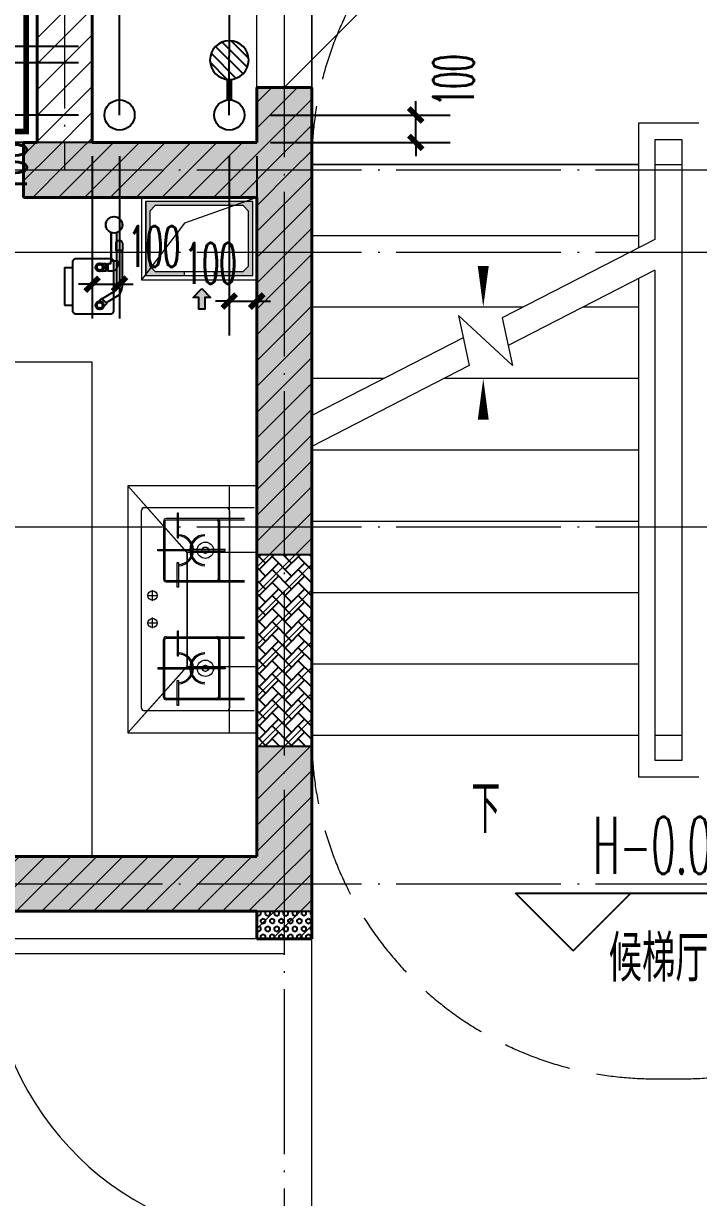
# Model space of a CAD drawing. Extents: x 27938 to 650306, y -92720 to 1524912.
# Drawn here: x 310867 to 313326, y 110564 to 114839 of the extents above; entities that cross this region are included whole.
import ezdxf

# ---------------------------------------------------------------- set-up
doc = ezdxf.new("R2010")
doc.units = 0
doc.header["$LTSCALE"] = 1000
doc.header["$MEASUREMENT"] = 0
doc.linetypes.add('DASH', pattern=[0.35, 0.25, -0.1])
doc.linetypes.add('DOTE', pattern=[2.4200000000000004, 2, -0.2, 0.02, -0.2])
for name, color, linetype in [('AH-FURNITURE', 1, 'Continuous'), ('COLUMN', 9, 'Continuous'), ('DIM_ELEV', 3, 'Continuous'), ('DIM_SYMB', 3, 'Continuous'), ('DIM_不分区消火栓', 3, 'Continuous'), ('DIM_管井排水', 3, 'Continuous'), ('EQUIP_地漏', 7, 'Continuous'), ('IP-bath&kitchen-JOHNSON', 4, 'Continuous'), ('PIPE-管井排水', 210, 'GF'), ('PUB_TEXT', 4, 'Continuous'), ('TWT_DIM', 3, 'Continuous'), ('VPIPE-不分区消火栓', 1, 'X'), ('VPIPE-管井排水', 210, 'GF'), ('保温', 6, 'Continuous'), ('建筑-排气道', 9, 'Continuous')]:
    doc.layers.add(name, color=color, linetype=linetype)
for name, color, linetype, lineweight in [('DOTE', 19, 'DOTE', 9), ('LVTRY', 1, 'Continuous', 13), ('PUB_HATCH', 8, 'Continuous', 9), ('STAIR', 2, 'Continuous', 18), ('WALL', 9, 'Continuous', 40), ('WINDOW', 8, 'Continuous', 15), ('平面-空调预留孔', 173, 'Continuous', 15), ('立面-洞口示意', 152, 'Continuous', 13)]:
    doc.layers.add(name, color=color, linetype=linetype, lineweight=lineweight)
doc.styles.add('_TCH_DIM', font='SIMPLEX.shx', dxfattribs={"width": 0.6, "oblique": 10, "bigfont": 'hztxt.shx'})
doc.styles.add('_TCH_DIM_T3', font='SIMPLEX.shx', dxfattribs={"width": 0.4941176470588236, "bigfont": 'GBCBIG.shx'})
doc.styles.add('DIM_FONT', font='SIMPLEX.shx', dxfattribs={"width": 0.56})
doc.styles.get("Standard").update_dxf_attribs({"font": 'gbenor.shx', "bigfont": 'gbcbig.shx'})
doc.linetypes.add('GF', pattern='A,3,-0.2,["GF",Standard,S=0.25,R=0,X=-0.1,Y=-0.115],-0.35', length=3.55)
doc.linetypes.add('X', pattern='A,3,-0.2,["X",Standard,S=0.25,R=0,X=-0.1,Y=-0.115],-0.25', length=3.45)
doc.dimstyles.new('_TWT_ARCH&&50', dxfattribs={"dimtxt": 148.75, "dimasz": 50, "dimexe": 125, "dimexo": 150, "dimgap": 63.12500000000001, "dimtad": 1, "dimdec": 0, "dimzin": 0, "dimdsep": 46, "dimtxsty": '_TCH_DIM_T3', "dimblk": 'ARCHTICK', "dimcen": 0.09, "dimclrt": 7, "dimazin": 2, "dimtfac": 1, "dimtdec": 0, "dimtix": 1, "dimtmove": 2, "dimatfit": 3, "dimfxl": 1, "dimtolj": 1, "dimtzin": 0, "dimarcsym": 0})
pattern_1 = [(45, (0, 47.75), (-47.02260094890541, 47.02260094890542), [])]

# ---------------------------------------------------------------- blocks, each defined once
blk = doc.blocks.new('FGDGDRGSDGDG')
at = {"layer": 'DOTE', "linetype": 'DOTE', "ltscale": 0.3}
for p, q in [((529882.4698907381, 529998.4609255956), (529882.4698907385, 522348.4609178717)), ((529082.4698907468, 527998.4609255956), (529082.469890747, 526448.4609255957)), ((488182.4698887547, 526448.4609255956), (546982.4698887588, 526448.4609255956)), ((488182.4698887547, 526148.4609255956), (546982.4698887588, 526148.4609255956)), ((488182.4698887547, 525148.4609178718), (546982.4698887588, 525148.4609178716)), ((488182.4698887547, 523848.4609176682), (546982.4698887588, 523848.4609176688))]:
    blk.add_line(p, q, dxfattribs=at)
blk = doc.blocks.new('rtyg7uyhg')
at = {"layer": 'LVTRY', "color": 0}
for p, q in [((193590.3031336021, 45458.1133254503), (193590.3030643982, 45069.47696181395)), ((194234.6213208837, 45488.79502889935), (193620.9849572473, 45488.79513816872)), ((194265.3030643982, 45069.47684161765), (194265.3031336021, 45458.113205254)), ((193682.3485790417, 45406.97694542356), (193887.8216881326, 45406.97690883528)), ((193896.3984467548, 45429.87059594441), (193857.5823896687, 45326.26016876537)), ((193925.7802168131, 45440.40881343969), (193940.0533153456, 45432.16822680717)), ((194111.8940335871, 45406.97686893496), (194173.2576699507, 45406.97685800815)), ((193875.2965560293, 45316.03289288385), (193945.6178257855, 45401.45376218002)), ((193620.9848935069, 45130.84059271414), (193620.9849317512, 45345.61331998683)), ((193857.5823896687, 45326.26016876537), (193875.2965560293, 45316.03289288385)), ((194009.6212953876, 45345.61325078298), (194009.6212571432, 45130.84052351015)), ((194050.5303480524, 45130.84051622554), (194050.5303862967, 45345.61324349836)), ((194234.6212953876, 45345.61321071758), (194234.6212571432, 45130.84048344476)), ((193948.2576098526, 45069.47689807355), (193682.3485189436, 45069.47694542356)), ((194173.2576098526, 45069.47685800816), (194111.893973489, 45069.47686893508)), ((193620.9848771165, 45038.79513816872), (194234.621240753, 45038.79502889935))]:
    blk.add_line(p, q, dxfattribs=at)
for centre, radius in [((193866.4394935961, 45437.65873082454), 20.45454545454545), ((193989.1667663234, 45437.6587089707), 20.45454545454545), ((194070.9849481416, 45437.65869440146), 20.45454545454545), ((193815.3030944472, 45238.22692174855), 25.56818181818182), ((194137.4621853563, 45238.2268643822), 25.56818181818182)]:
    blk.add_circle(centre, radius, dxfattribs=at)
for centre, radius, start, end in [((193620.9849517839, 45458.11331998683), 30.68181818181818, 89.99998979807194, 179.9999897972382), ((194234.6213154203, 45458.11321071746), 30.68181818181818, 359.9999897972382, 89.99998979807194), ((193682.3485681149, 45345.61330905991), 61.36363636363636, 89.99998979807194, 179.9999897972382), ((193915.5529409315, 45422.69466753349), 20.45454545454545, 59.99998980057491, 159.4623117970261), ((193929.8260394641, 45414.45408090108), 20.45454545454545, 320.5376677968172, 59.99998980057491), ((193948.2576590239, 45345.6132617099), 61.36363636363636, 359.9999897972382, 89.99998979807194), ((194111.8940226603, 45345.61323257144), 61.36363636363636, 89.99998979807194, 179.9999897972382), ((194173.2576590239, 45345.6132216445), 61.36363636363636, 359.9999897972382, 89.99998979807194), ((193682.3485298705, 45130.84058178721), 61.36363636363636, 179.9999897972382, 269.9999897980719), ((193948.2576207797, 45130.8405344372), 61.36363636363636, 269.9999897980719, 359.9999897972382), ((194111.893984416, 45130.84050529861), 61.36363636363636, 179.9999897972382, 269.9999897980719), ((194173.2576207797, 45130.84049437181), 61.36363636363636, 269.9999897980719, 359.9999897972382), ((193620.9848825799, 45069.47695635049), 30.68181818181818, 179.9999897972382, 269.9999897980719), ((194234.6212462163, 45069.47684708112), 30.68181818181818, 269.9999897980719, 359.9999897972382)]:
    blk.add_arc(centre, radius, start, end, dxfattribs=at)
at = {"layer": 'LVTRY', "color": 0, "style": 'DIM_FONT', "width": 0.8, "flags": 9}
for tag in ['XSIZE', 'YSIZE']:
    blk.add_attdef(tag, (193927.8031388824, 45487.7665121054), '', height=0.5, rotation=89.99998979807198, dxfattribs=at)
blk = doc.blocks.new('A-Kitchen-7')
at = {"layer": 'LVTRY', "color": 0}
for p, q in [((-518.6581278588565, 779.725278688129), (-7.244008776673581, 834.3051076843403)), ((-3.585880917788018, 810.5855355854728), (-515, 756.005706589378)), ((-29.12075551546877, 766.9560861630598), (-35.20590834700852, 806.4126680237241)), ((-7.244008776673581, 834.3051076843403), (-3.585880917788018, 810.5855355854728)), ((-515, 756.005706589378), (-518.6581278588565, 779.725278688129)), ((515, 756.005706589378), (-515, 756.005706589378)), ((-515, 756.005706589378), (-515, 40)), ((-485.6368437646597, 760.5342107040924), (-484.9384396369278, 756.005706589378)), ((-29.12075551543967, 766.9560861630598), (-112.0975807690556, 756.005706589378)), ((515, 780), (-5.820766091346741e-11, 780)), ((0, 756.005706589378), (-5.820766091346741e-11, 780)), ((515, 756.005706589378), (515, 780)), ((515, 40), (515, 756.005706589378)), ((-515, 40), (515, 40))]:
    blk.add_line(p, q, dxfattribs=at)
blk.add_lwpolyline([(-468.9430810984049, 40), (-468.9430810984049, 0), (468.9430810984049, 0), (468.9430810984632, 40)], close=True, dxfattribs=at)
blk = doc.blocks.new('A$C60D053AF')
at = {"layer": 'AH-FURNITURE', "color": 0}
for p, q in [((192.50000075961, -70.99998518347275), (327.5735938884318, -70.99998518347275)), ((355.8578651358839, -82.71571393602062), (384.1611659948248, -129.0190147949615)), ((232.5000007597264, -89.99999966996256), (128.2842720070621, -89.99999966996256)), ((232.5000007597264, -109.9999996698461), (128.2842720075278, -109.9999996699626)), ((192.50000075961, -90.99998518347275), (327.5735938884318, -90.99998518347275)), ((245.0000007597264, -129.4999851834727), (245.0000007597264, -122.4999996698461)), ((265.0000007597264, -129.4999851834727), (265.0000007597264, -122.4999996698461)), ((341.7157295121578, -96.85784955974668), (370.0190303710988, -143.1611504186876)), ((255.0000007597264, -280.9999851834727), (255.0000007597264, -250.9999851834727)), ((393.0000007597264, -280.9999851834727), (393.0000007597264, -250.9999851834727)), ((255.0000007597264, -280.9999851834727), (393.0000007597264, -280.9999851834727))]:
    blk.add_line(p, q, dxfattribs=at)
for points in [[(170.00000075961, -67.99998518347275, 1), (170.00000075961, -93.99998518358916), (192.50000075961, -93.99998518347275), (192.50000075961, -67.99998518347275)], [(234.0000007597264, -250.9999851834727), (414.0000007597264, -250.9999851834727, 0.4142135623730951), (424.0000007597264, -240.9999851834727), (424.0000007597264, -110.9999851834727, 0.4142135623730951), (414.0000007597264, -100.9999851834727), (234.0000007597264, -100.9999851834727, 0.4142135623730951), (224.0000007597264, -110.9999851834727), (224.0000007597264, -240.9999851834727, 0.4142135623730951)], [(268.0000007597264, -122.4999996698461), (268.0000007597264, -106.9999996698461, 0.4142135623724265), (248.0000007597264, -86.99999966984615), (232.5000007597264, -86.99999966984615), (232.50000075961, -112.9999996698461), (242.0000007597264, -112.9999996698461), (242.0000007597264, -122.4999996698461)], [(383.8076126043452, -161.1923733388539, 1), (402.192388915224, -142.8075970279751), (386.2824863384012, -126.8976944513852), (367.8977100276388, -145.282470762264)], [(242.0000007597264, -151.9999851834727, 1), (268.0000007597264, -151.9999851834727), (268.0000007597264, -129.4999851834727), (242.0000007597264, -129.4999851834727)]]:
    blk.add_lwpolyline(points, format="xyb", close=True, dxfattribs=at)
for centre, radius in [((100.0000007598428, -99.99999967066105), 30), ((255.0000007597264, -151.9999851834727), 15), ((255.0000007597264, -151.9999851834727), 10), ((393.0000007597264, -151.9999851834727), 15), ((393.0000007597264, -151.9999851834727), 10)]:
    blk.add_circle(centre, radius, dxfattribs=at)
for radius in [40, 20]:
    blk.add_arc((327.5735938884318, -110.9999851834727), radius, 45, 90, dxfattribs=at)
blk = doc.blocks.new('FRSDFDGDGDRGDR')
at = {"layer": '平面-空调预留孔', "color": 0}
for p, q in [((699612.3179923807, 775043.9561356568), (699612.3179923807, 775441.1561356868)), ((699618.9179923869, 775447.756135683), (699746.3179923192, 775447.756135683)), ((699746.3179923192, 775447.756135683), (699746.3179923192, 775355.3561357355)), ((699719.9179922946, 775342.156135743), (699719.9179922946, 775142.9561356006)), ((699726.5179923008, 775348.7561357393), (699739.7179923131, 775348.7561357393)), ((699726.5179923008, 775136.3561356043), (699739.7179923131, 775136.3561356043)), ((699746.3179923192, 775129.7561356081), (699746.3179923192, 775037.3561356605)), ((699746.3179923192, 775037.3561356605), (699618.9179923869, 775037.3561356605))]:
    blk.add_line(p, q, dxfattribs=at)
blk.add_lwpolyline([(699766.1179923377, 775166.7161355871), (699792.5179923623, 775153.5161355946), (699792.5179923623, 775057.1561356493), (699766.1179923377, 775043.9561356568), (699766.1179923377, 775017.5561356718), (699618.9179923869, 775017.5561356718, -0.4142135623730951), (699592.5179923623, 775043.9561356568), (699592.5179923623, 775441.1561356868, -0.4142135623730951), (699618.9179923869, 775467.5561356718), (699766.1179923377, 775467.5561356718), (699766.1179923377, 775441.1561356868), (699792.5179923623, 775427.9561356943), (699792.5179923623, 775331.596135749), (699766.1179923377, 775318.3961357565)], format="xyb", close=True, dxfattribs=at)
for centre, radius in [((699739.7179923131, 775331.596135749), 10.55999999400228), ((699739.7179923131, 775243.1561357992), 15.83999999100342), ((699739.7179923131, 775153.5161355946), 10.55999999400228)]:
    blk.add_circle(centre, radius, dxfattribs=at)
for centre, radius, start, end in [((699618.917992382, 775441.1561356819), 6.600000001199078, 89.99999995997936, 179.9999999533093), ((699726.5179922959, 775342.1561357381), 6.600000001199078, 89.99999995997936, 179.9999999533093), ((699739.717992318, 775355.3561357405), 6.600000001206354, 269.9999999599793, 359.9999999533093), ((699726.5179922959, 775142.9561356056), 6.600000001199078, 180.0000000400206, 270.0000000533608), ((699739.717992318, 775129.7561356032), 6.600000001206354, 4.002063966804346e-08, 90.00000005336085), ((699618.917992382, 775043.9561356618), 6.600000001199078, 180.0000000400206, 270.0000000533608)]:
    blk.add_arc(centre, radius, start, end, dxfattribs=at)
blk = doc.blocks.new('*U41')
h = blk.add_hatch(color=0)
h.set_gradient(color1=(0, 0, 255), rotation=180, tint=1)
h.paths.add_polyline_path([(3.524958103184869e-15, -2.819966482547906e-15), (-6.350000000000009, -6.349999999999992), (-6.350000000000001, -2.159000000000014), (-15, -2.158999999999999), (-14.99999999999999, 2.159000000000044), (-6.349999999999993, 2.159000000000029), (-6.349999999999985, 6.350000000000009)])
at = {"color": 0, "linetype": 'Continuous'}
blk.add_lwpolyline([(3.524958103184869e-15, -2.819966482547906e-15), (-6.350000000000009, -6.349999999999992), (-6.350000000000001, -2.159000000000014), (-15, -2.158999999999999), (-14.99999999999999, 2.159000000000044), (-6.349999999999993, 2.159000000000029), (-6.349999999999985, 6.350000000000009)], close=True, dxfattribs=at)
blk = doc.blocks.new('sgrsefv')
at = {"layer": 'PUB_HATCH'}
blk.add_hatch(color=0, dxfattribs=at).paths.add_polyline_path([(1112933.294422049, 840916.328306399), (1112933.294422049, 840646.328306399), (1113073.294422049, 840646.328306399), (1113073.294422049, 840661.328306399), (1112968.294422049, 840661.328306399), (1112948.294422049, 840681.328306399), (1112948.294422049, 840881.328306399), (1112968.294422049, 840901.328306399), (1113288.294422049, 840901.328306399), (1113308.294422049, 840881.328306399), (1113308.294422049, 840681.328306399), (1113288.294422049, 840661.328306399), (1113183.294422049, 840661.328306399), (1113183.294422049, 840646.328306399), (1113323.294422049, 840646.328306399), (1113323.294422049, 840916.328306399)])
at = {"layer": 'LVTRY', "color": 0}
for p, q in [((1113073.294422049, 840661.328306399), (1113073.294422049, 840646.328306399)), ((1113183.294422049, 840661.328306399), (1113183.294422049, 840646.328306399))]:
    blk.add_line(p, q, dxfattribs=at)
for points in [[(1112918.294422049, 840931.328306399), (1113338.294422049, 840931.328306399), (1113338.294422049, 840631.328306399), (1112918.294422049, 840631.328306399)], [(1112933.294422049, 840916.328306399), (1113323.294422049, 840916.328306399), (1113323.294422049, 840646.328306399), (1112933.294422049, 840646.328306399)], [(1113288.294422049, 840661.328306399), (1112968.294422049, 840661.328306399), (1112948.294422049, 840681.328306399), (1112948.294422049, 840881.328306399), (1112968.294422049, 840901.328306399), (1113288.294422049, 840901.328306399), (1113308.294422049, 840881.328306399), (1113308.294422049, 840681.328306399), (1113288.294422049, 840661.328306399)]]:
    blk.add_lwpolyline(points, close=True, dxfattribs=at)
at = {"layer": '立面-洞口示意', "color": 0}
blk.add_lwpolyline([(1112918.294422049, 840931.328306399), (1113181.846359163, 840837.3789231421), (1113338.294422049, 840631.328306399)], dxfattribs=at)
at = {"layer": '建筑-排气道', "color": 8, "xscale": -5, "yscale": 5, "zscale": 5, "rotation": 270}
blk.add_blockref('*U41', (1113118.391369574, 840599.0160356248), dxfattribs=at)
blk = doc.blocks.new('GDGDGDRGDG')
at = {"layer": 'IP-bath&kitchen-JOHNSON', "color": 0}
blk.add_lwpolyline([(500282.4698888286, 526348.4609182415), (500282.4698888226, 526148.460918165), (500082.4698888143, 526148.460918165)], dxfattribs=at)
at = {"layer": 'LVTRY', "color": 0}
for p, q in [((502128.2005002745, 525055.5051710735), (501912.2603992091, 525298.4609044121)), ((502382.4698858317, 525298.4609044121), (501912.2603992091, 525298.4609044121)), ((501912.2603992091, 525298.4609044121), (501912.2603992091, 524398.4609044121)), ((502282.4698858315, 524398.4609044121), (502282.4698858315, 525298.4609044121)), ((501972.4698858317, 525218.4609044121), (502372.4698858317, 525218.4609044122)), ((501962.4698858317, 524488.4609044121), (501962.4698858317, 525208.4609044121)), ((502337.4698858317, 525178.4609044123), (502052.4698858317, 525178.4609044122)), ((502337.4698858317, 525173.4609044123), (502052.4698858317, 525173.4609044122)), ((502092.7198858312, 525198.4609044123), (502092.7198858312, 525108.4609044122)), ((502097.2198858312, 525198.4609044123), (502092.7198858312, 525198.4609044123)), ((502097.2198858312, 525108.4609044122), (502097.2198858312, 525198.4609044123)), ((502282.4698858315, 525208.4609044122), (502282.4698858312, 524488.4609044121)), ((502042.4698858317, 525168.4609044122), (502042.4698858317, 524958.4609044122)), ((502047.4698858317, 525168.4609044122), (502047.4698858317, 524958.4609044122)), ((502242.4698858315, 524958.4609044122), (502242.4698858315, 525168.4609044123)), ((502247.4698858315, 524958.4609044122), (502247.4698858315, 525168.4609044123)), ((502092.7198858312, 525108.4609044122), (502097.2198858312, 525108.4609044122)), ((502022.4698858319, 525065.7109044124), (502149.9698858319, 525065.7109044124)), ((502022.4698858319, 525061.2109044124), (502022.4698858319, 525065.7109044124)), ((502149.9698858319, 525061.2109044124), (502022.4698858319, 525061.2109044124)), ((502382.4698858317, 525055.5051710735), (502128.2005002745, 525055.5051710735)), ((502128.2005002745, 525055.5051710735), (502128.2005002745, 524640.4066281962)), ((502267.4698858312, 525065.7109044124), (502139.9698858312, 525065.7109044124)), ((502139.9698858312, 525065.7109044124), (502139.9698858312, 525061.2109044124)), ((502139.9698858312, 525061.2109044124), (502267.4698858312, 525061.2109044124)), ((502149.9698858319, 525065.7109044124), (502149.9698858319, 525061.2109044124)), ((502267.4698858312, 525061.2109044124), (502267.4698858312, 525065.7109044124)), ((502282.4698858315, 524640.4066281962), (502282.4698858315, 525055.5051710735)), ((502092.7198858312, 524928.4609044121), (502092.7198858312, 525018.4609044122)), ((502092.7198858312, 525018.4609044122), (502097.2198858312, 525018.4609044122)), ((502097.2198858312, 525018.4609044122), (502097.2198858312, 524928.4609044121)), ((502002.4698858317, 524879.064100799), (502002.4698858317, 524917.8577080265)), ((502052.4698858317, 524953.4609044122), (502337.4698858317, 524953.4609044122)), ((502052.4698858317, 524948.4609044122), (502337.4698858317, 524948.4609044122)), ((502097.2198858312, 524928.4609044121), (502092.7198858312, 524928.4609044121)), ((501983.0730822186, 524898.4609044121), (502021.8666894461, 524898.4609044121)), ((501983.0730822186, 524798.4609044121), (502021.8666894461, 524798.4609044121)), ((502002.4698858317, 524779.064100799), (502002.4698858317, 524817.8577080265)), ((502052.4698858317, 524748.4609044121), (502337.4698858317, 524748.4609044121)), ((502092.7198858312, 524768.4609044121), (502092.7198858312, 524678.4609044121)), ((502097.2198858312, 524768.4609044121), (502092.7198858312, 524768.4609044121)), ((502097.2198858312, 524678.4609044121), (502097.2198858312, 524768.4609044121)), ((502042.4698858317, 524528.4609044121), (502042.4698858317, 524738.4609044121)), ((502047.4698858317, 524528.4609044121), (502047.4698858317, 524738.4609044121)), ((502052.4698858317, 524743.4609044121), (502337.4698858317, 524743.4609044121)), ((502242.4698858315, 524738.4609044121), (502242.4698858315, 524528.460904412)), ((502247.4698858315, 524738.4609044121), (502247.4698858315, 524528.460904412)), ((502092.7198858312, 524678.4609044121), (502097.2198858312, 524678.4609044121)), ((501912.2603992091, 524398.4609044121), (502128.2005002745, 524640.4066281962)), ((502149.9698858319, 524635.7109044119), (502022.4698858319, 524635.7109044119)), ((502022.4698858319, 524635.7109044119), (502022.4698858319, 524631.2109044119)), ((502022.4698858319, 524631.2109044119), (502149.9698858319, 524631.2109044119)), ((502128.2005002745, 524640.4066281962), (502382.4698858317, 524640.4066281962)), ((502139.9698858312, 524631.2109044119), (502139.9698858312, 524635.7109044119)), ((502139.9698858312, 524635.7109044119), (502267.4698858312, 524635.7109044119)), ((502267.4698858312, 524631.2109044119), (502139.9698858312, 524631.2109044119)), ((502149.9698858319, 524631.2109044119), (502149.9698858319, 524635.7109044119)), ((502267.4698858312, 524635.7109044119), (502267.4698858312, 524631.2109044119)), ((502092.7198858312, 524498.4609044121), (502092.7198858312, 524588.4609044121)), ((502092.7198858312, 524588.4609044121), (502097.2198858312, 524588.4609044121)), ((502097.2198858312, 524588.4609044121), (502097.2198858312, 524498.4609044121)), ((502337.4698858317, 524523.460904412), (502052.4698858317, 524523.4609044121)), ((502337.4698858317, 524518.460904412), (502052.4698858317, 524518.4609044121)), ((502097.2198858312, 524498.4609044121), (502092.7198858312, 524498.4609044121)), ((502372.4698858315, 524478.4609044121), (501972.4698858317, 524478.4609044121)), ((501912.2603992091, 524398.4609044121), (502382.4698858317, 524398.4609044121))]:
    blk.add_line(p, q, dxfattribs=at)
blk.add_lwpolyline([(501782.4698858307, 523948.4609176648), (501782.4698858315, 525748.4608911595), (500082.3728921729, 525748.4610990545)], dxfattribs=at)
for centre, radius in [((502194.9698858317, 525063.4609044122), 29.7), ((502194.9698858317, 525063.4609044122), 11.7), ((502002.4698858317, 524898.4609044121), 16.99680361435897), ((502002.4698858317, 524798.4609044121), 16.99680361435897), ((502194.9698858317, 524633.4609044121), 29.7), ((502194.9698858317, 524633.4609044121), 11.7)]:
    blk.add_circle(centre, radius, dxfattribs=at)
for centre, radius, start, end in [((501972.4698858317, 525208.4609044121), 10, 90, 180), ((502272.4698858315, 525208.4609044122), 10, 0, 90), ((502052.4698858317, 525168.4609044122), 10, 90, 180), ((502052.4698858317, 525168.4609044122), 5, 90, 180), ((502237.4698858315, 525168.4609044123), 10, 0, 90), ((502237.4698858315, 525168.4609044123), 5, 0, 90), ((502094.9698858315, 525063.4609044122), 56.7, 2.274239183980156, 87.72576081582116), ((502094.9698858315, 525063.4609044122), 52.2, 2.470411041434378, 87.52958895834998), ((502194.9698858317, 525063.4609044122), 56.7, 92.27423918417882, 177.7257608160198), ((502194.9698858317, 525063.4609044122), 52.2, 92.47041104165004, 177.5295889585656), ((502094.9698858315, 525063.4609044122), 56.7, 272.2742391841789, 357.7257608160198), ((502094.9698858315, 525063.4609044122), 52.2, 272.47041104165, 357.5295889585657), ((502194.9698858317, 525063.4609044122), 56.7, 182.2742391839801, 267.7257608158212), ((502194.9698858317, 525063.4609044122), 52.2, 182.4704110414343, 267.52958895835), ((502052.4698858317, 524958.4609044122), 10, 180, 270), ((502052.4698858317, 524958.4609044122), 5, 180, 270), ((502237.4698858315, 524958.4609044122), 5, 270, 0), ((502237.4698858315, 524958.4609044122), 10, 270, 0), ((502052.4698858317, 524738.4609044121), 10, 90, 180), ((502237.4698858315, 524738.4609044121), 10, 0, 90), ((502052.4698858317, 524738.4609044121), 5, 90, 180), ((502237.4698858315, 524738.4609044121), 5, 0, 90), ((502094.9698858315, 524633.4609044121), 56.7, 2.274239183980156, 87.72576081582116), ((502094.9698858315, 524633.4609044121), 52.2, 2.470411041434378, 87.52958895834998), ((502194.9698858317, 524633.4609044121), 56.7, 92.27423918417882, 177.7257608160198), ((502194.9698858317, 524633.4609044121), 52.2, 92.47041104165004, 177.5295889585656), ((502094.9698858315, 524633.4609044121), 56.7, 272.2742391841789, 357.7257608160198), ((502094.9698858315, 524633.4609044121), 52.2, 272.47041104165, 357.5295889585657), ((502194.9698858317, 524633.4609044121), 56.7, 182.2742391839801, 267.7257608158212), ((502194.9698858317, 524633.4609044121), 52.2, 182.4704110414343, 267.52958895835), ((501972.4698858317, 524488.4609044121), 10, 180, 270), ((502052.4698858317, 524528.4609044121), 10, 180, 270), ((502052.4698858317, 524528.4609044121), 5, 180, 270), ((502237.4698858315, 524528.460904412), 5, 270, 0), ((502237.4698858315, 524528.460904412), 10, 270, 0), ((502272.4698858312, 524488.4609044121), 10, 270, 0)]:
    blk.add_arc(centre, radius, start, end, dxfattribs=at)
at = {"color": 8, "xscale": -1}
for name, p in [('sgrsefv', (1615300.764307892, -314582.8679974646)), ('rtyg7uyhg', (694947.7729906696, 480759.6658345199)), ('FRSDFDGDGDRGDR', (1199874.987881154, -249369.0952173925))]:
    blk.add_blockref(name, p, dxfattribs=at)
at = {"color": 8, "rotation": 270}
blk.add_blockref('A$C60D053AF', (501962.4698858433, 526348.4603089065), dxfattribs=at)
at = {"layer": 'LVTRY', "color": 8, "extrusion": (0, 0, -1), "xscale": -0.7999999999883585, "yscale": 0.7999999999883585, "zscale": -0.7999999999883585, "rotation": 270}
blk.add_blockref('A-Kitchen-7', (-500582.4698887609, 523286.4609181132), dxfattribs=at)
blk = doc.blocks.new('gdfgdgdgr')
at = {"layer": 'PUB_HATCH'}
for points in [[(516027.6741149258, 530413.8533123683), (516877.6741330629, 530413.8533124247), (516877.6741330674, 529113.8025286059), (517077.6741327321, 529113.8025286059), (517077.6741329991, 530813.854846489), (516877.6741333432, 530813.854846489), (516877.6741337465, 530613.8533124247), (516027.6741149257, 530613.8533123472)], [(517077.577763127, 527813.8539175214), (517077.5777631725, 528413.8545834351), (516877.5777631487, 528413.8545834351), (516877.577763127, 528013.8539175214), (514377.5800393935, 528013.8539224754), (514377.5800393935, 527813.8539224755)]]:
    blk.add_hatch(color=256, dxfattribs=at).paths.add_polyline_path(points)
at = {"layer": 'COLUMN', "color": 8}
for p, q in [((517077.6741329991, 530813.854846489), (516877.6741333432, 530813.854846489)), ((516877.6741333432, 530813.854846489), (516877.6741337465, 530613.8533124247)), ((517077.6741327321, 529113.8025286059), (517077.6741329991, 530813.854846489)), ((516877.6741337465, 530613.8533124247), (516027.6741149257, 530613.8533123472)), ((516027.6741149257, 530613.8533123472), (516027.6741149258, 530413.8533123683)), ((516027.6741149258, 530413.8533123683), (516877.6741330629, 530413.8533124247)), ((516877.6741330629, 530413.8533124247), (516877.6741330674, 529113.8025286059)), ((516877.6741330674, 529113.8025286059), (517077.6741327321, 529113.8025286059)), ((517077.5777631725, 528413.8545834351), (516877.5777631487, 528413.8545834351)), ((516877.5777631487, 528413.8545834351), (516877.577763127, 528013.8539175214)), ((517077.577763127, 527813.8539175214), (517077.5777631725, 528413.8545834351)), ((516877.577763127, 528013.8539175214), (514377.5800393935, 528013.8539224754)), ((514377.5800393935, 527813.8539224755), (517077.577763127, 527813.8539175214))]:
    blk.add_line(p, q, dxfattribs=at)
blk = doc.blocks.new('A$C263B1184')
at = {"layer": '保温', "linetype": 'ByBlock', "ltscale": 10}
h = blk.add_hatch(dxfattribs=at)
h.set_pattern_fill('AR-HBONE', color=251, scale=55)
h.set_pattern_definition([(45, (-503782.4698887531, -516048.4609178798), (0, 47.41575231924514), [100.584, -33.528]), (135, (-503758.7620287531, -516024.7530578797), (3.05311331771918e-15, 47.41575231924513), [100.584, -33.528])])
h.paths.add_polyline_path([(1399.901053234527, 8299.999897828966), (1399.901094640838, 8999.999290105829), (1599.901078331633, 8999.999486750748), (1599.901036925323, 8300.00009447377)])
at = {"layer": '保温', "linetype": 'Continuous', "ltscale": 10}
h = blk.add_hatch(dxfattribs=at)
h.set_pattern_fill('HEX', color=251, scale=10, angle=90, style=0)
h.set_pattern_definition([(90, (-503782.4698853028, -517398.4603122922), (-16.49778, 1.010197673501861e-15), [9.525, -19.05]), (210, (-503782.4698853028, -517398.4603122922), (8.248889999999996, -14.28749658604684), [9.525, -19.05]), (150, (-503782.4698853028, -517388.9353122922), (-8.248890000000003, -14.28749658604684), [9.525, -19.05])])
h.paths.add_polyline_path([(1399.901050500281, 7599.999898202543), (1399.901091190521, 7699.999895693327), (1599.901074881316, 7700.000092338363), (1599.901034191076, 7600.000094847346)])
blk = doc.blocks.new('_ArchTick')
at = {"color": 0, "linetype": 'ByBlock', "const_width": 0.4}
blk.add_lwpolyline([(-0.5, -0.5), (0.5, 0.5)], dxfattribs=at)
blk = doc.blocks.new('*D321')
at = {"layer": 'Defpoints', "color": 0}
for p in [(311616.4823275895, 114505.8508748988), (311716.482326903, 114505.8508748998), (311716.482326903, 113828.1226785803)]:
    blk.add_point(p, dxfattribs=at)
at = {"layer": 'TWT_DIM', "color": 0, "lineweight": -2}
for p, q in [((311616.4823275895, 114355.8508748988), (311616.4823275895, 113703.1226785803)), ((311716.482326903, 114355.8508748998), (311716.482326903, 113703.1226785803)), ((311616.4823275895, 113828.1226785803), (311566.4823275895, 113828.1226785803)), ((311616.4823275895, 113828.1226785803), (311716.482326903, 113828.1226785803)), ((311716.482326903, 113828.1226785803), (311766.482326903, 113828.1226785803))]:
    blk.add_line(p, q, dxfattribs=at)
at = {"layer": 'TWT_DIM', "color": 0, "lineweight": -2, "xscale": 50, "yscale": 50, "zscale": 50}
blk.add_blockref('_ArchTick', (311616.4823275895, 113828.1226785803), dxfattribs=at)
at = {"layer": 'TWT_DIM', "color": 0, "lineweight": -2, "xscale": 50, "yscale": 50, "zscale": 50, "rotation": 180}
blk.add_blockref('_ArchTick', (311716.482326903, 113828.1226785803), dxfattribs=at)
at = {"layer": 'TWT_DIM', "color": 7, "insert": (311548.7468912476, 113965.6226785785), "char_height": 148.75, "attachment_point": 5, "style": '_TCH_DIM_T3'}
blk.add_mtext('\\A1;100', dxfattribs=at)
blk = doc.blocks.new('*D322')
at = {"layer": 'Defpoints', "color": 0}
for p in [(311116.5787002101, 114505.850874844), (311216.5787002101, 114505.850874844), (311216.5787002101, 113889.5395145971)]:
    blk.add_point(p, dxfattribs=at)
at = {"layer": 'TWT_DIM', "color": 0, "lineweight": -2}
for p, q in [((311116.5787002101, 114355.850874844), (311116.5787002101, 113764.5395145971)), ((311216.5787002101, 114355.850874844), (311216.5787002101, 113764.5395145971)), ((311116.5787002101, 113889.5395145971), (311066.5787002101, 113889.5395145971)), ((311116.5787002101, 113889.5395145971), (311216.5787002101, 113889.5395145971)), ((311216.5787002101, 113889.5395145971), (311266.5787002101, 113889.5395145971))]:
    blk.add_line(p, q, dxfattribs=at)
at = {"layer": 'TWT_DIM', "color": 0, "lineweight": -2, "xscale": 50, "yscale": 50, "zscale": 50}
blk.add_blockref('_ArchTick', (311116.5787002101, 113889.5395145971), dxfattribs=at)
at = {"layer": 'TWT_DIM', "color": 0, "lineweight": -2, "xscale": 50, "yscale": 50, "zscale": 50, "rotation": 180}
blk.add_blockref('_ArchTick', (311216.5787002101, 113889.5395145971), dxfattribs=at)
at = {"layer": 'TWT_DIM', "color": 7, "insert": (311343.1950538402, 114027.0395145971), "char_height": 148.75, "attachment_point": 5, "style": '_TCH_DIM_T3'}
blk.add_mtext('\\A1;100', dxfattribs=at)
blk = doc.blocks.new('*D325')
at = {"layer": 'Defpoints', "color": 0}
for p in [(311616.4823275895, 114505.8508748988), (312295.5178743577, 114505.8508748988), (311616.4823275895, 114405.8514839472)]:
    blk.add_point(p, dxfattribs=at)
at = {"layer": 'TWT_DIM', "color": 0, "lineweight": -2}
for p, q in [((312295.5178743577, 114505.8508748988), (312295.5178743577, 114555.8508748988)), ((311766.4823275895, 114505.8508748988), (312420.5178743577, 114505.8508748988)), ((312295.5178743577, 114405.8514839472), (312295.5178743577, 114505.8508748988)), ((311766.4823275895, 114405.8514839472), (312420.5178743577, 114405.8514839472)), ((312295.5178743577, 114405.8514839472), (312295.5178743577, 114355.8514839472))]:
    blk.add_line(p, q, dxfattribs=at)
at = {"layer": 'TWT_DIM', "color": 0, "lineweight": -2, "xscale": 50, "yscale": 50, "zscale": 50}
for p, rotation in [((312295.5178743577, 114505.8508748988), 270), ((312295.5178743577, 114405.8514839472), 90)]:
    blk.add_blockref('_ArchTick', p, dxfattribs=dict(at, rotation=rotation))
at = {"layer": 'TWT_DIM', "color": 7, "insert": (312433.0178743577, 114632.4672285289), "char_height": 148.75, "attachment_point": 5, "rotation": 90, "style": '_TCH_DIM_T3'}
blk.add_mtext('\\A1;100', dxfattribs=at)
blk = doc.blocks.new('*D328')
at = {"layer": 'Defpoints', "color": 0}
for p in [(310584.7895710328, 115455.8514860139), (311216.5787002101, 115455.8514860139), (311216.5787002101, 114755.8514860139)]:
    blk.add_point(p, dxfattribs=at)
at = {"layer": 'TWT_DIM', "color": 0, "lineweight": -2}
for p, q in [((311066.5787002101, 115455.8514860139), (310459.7895710328, 115455.8514860139)), ((310584.7895710328, 114755.8514860139), (310584.7895710328, 115455.8514860139)), ((311066.5787002101, 114755.8514860139), (310459.7895710328, 114755.8514860139))]:
    blk.add_line(p, q, dxfattribs=at)
at = {"layer": 'TWT_DIM', "color": 0, "lineweight": -2, "xscale": 50, "yscale": 50, "zscale": 50}
for p, rotation in [((310584.7895710328, 115455.8514860139), 90), ((310584.7895710328, 114755.8514860139), 270)]:
    blk.add_blockref('_ArchTick', p, dxfattribs=dict(at, rotation=rotation))
at = {"layer": 'TWT_DIM', "color": 7, "insert": (310447.2895710328, 115105.851486014), "char_height": 148.75, "attachment_point": 5, "rotation": 90, "style": '_TCH_DIM_T3'}
blk.add_mtext('\\A1;700', dxfattribs=at)
blk = doc.blocks.new('*D329')
at = {"layer": 'Defpoints', "color": 0}
for p in [(310584.7895710328, 114755.8514860139), (311216.5787002101, 114755.8514860139), (311216.5787002101, 114695.8514860139)]:
    blk.add_point(p, dxfattribs=at)
at = {"layer": 'TWT_DIM', "color": 0, "lineweight": -2}
for p, q in [((310584.7895710328, 114755.8514860139), (310584.7895710328, 114805.8514860139)), ((311066.5787002101, 114755.8514860139), (310459.7895710328, 114755.8514860139)), ((310584.7895710328, 114695.8514860139), (310584.7895710328, 114755.8514860139)), ((311066.5787002101, 114695.8514860139), (310459.7895710328, 114695.8514860139)), ((310584.7895710328, 114695.8514860139), (310584.7895710328, 114645.8514860139))]:
    blk.add_line(p, q, dxfattribs=at)
at = {"layer": 'TWT_DIM', "color": 0, "lineweight": -2, "xscale": 50, "yscale": 50, "zscale": 50}
for p, rotation in [((310584.7895710328, 114755.8514860139), 270), ((310584.7895710328, 114695.8514860139), 90)]:
    blk.add_blockref('_ArchTick', p, dxfattribs=dict(at, rotation=rotation))
at = {"layer": 'TWT_DIM', "color": 7, "insert": (310722.2895710328, 114721.9210416705), "char_height": 148.75, "attachment_point": 5, "rotation": 90, "style": '_TCH_DIM_T3'}
blk.add_mtext('\\A1;60', dxfattribs=at)
blk = doc.blocks.new('*D330')
at = {"layer": 'Defpoints', "color": 0}
for p in [(310666.6124648529, 114505.850874844), (311216.5787002101, 114505.850874844), (311216.5787002192, 114405.8508748531)]:
    blk.add_point(p, dxfattribs=at)
at = {"layer": 'TWT_DIM', "color": 0, "lineweight": -2}
for p, q in [((310666.6124648529, 114505.850874844), (310666.6124648529, 114555.850874844)), ((311066.5787002101, 114505.850874844), (310541.6124648529, 114505.850874844)), ((310666.6124648529, 114405.8508748531), (310666.6124648529, 114505.850874844)), ((311066.5787002192, 114405.8508748531), (310541.6124648529, 114405.8508748531)), ((310666.6124648529, 114405.8508748531), (310666.6124648529, 114355.8508748531))]:
    blk.add_line(p, q, dxfattribs=at)
at = {"layer": 'TWT_DIM', "color": 0, "lineweight": -2, "xscale": 50, "yscale": 50, "zscale": 50}
for p, rotation in [((310666.6124648529, 114505.850874844), 270), ((310666.6124648529, 114405.8508748531), 90)]:
    blk.add_blockref('_ArchTick', p, dxfattribs=dict(at, rotation=rotation))
at = {"layer": 'TWT_DIM', "color": 7, "insert": (310804.1124648367, 114315.2514381708), "char_height": 148.75, "attachment_point": 5, "rotation": 90, "style": '_TCH_DIM_T3'}
blk.add_mtext('\\A1;100', dxfattribs=at)
blk = doc.blocks.new('$TwtSys$00000141')
for p, q in [((-141.2940945534228, 11.5081675418387), (-15.12463543624108, 137.6776266590259)), ((-141.2940945534228, 11.5081675418387), (-15.12463543624108, 137.6776266590259)), ((-130.8287533366456, -52.58172021128667), (52.58172021128667, 130.8287533366511)), ((-130.8287533366456, -52.58172021128667), (52.58172021128667, 130.8287533366511)), ((-99.70205614729821, -99.70205614730912), (99.70205614729821, 99.70205614729821)), ((-99.70205614729821, -99.70205614730367), (99.70205614729821, 99.70205614729821)), ((-48.53417053355224, -130.5918998453235), (131.3741195312687, 49.31639021949741)), ((-48.53417053355224, -130.5918998453235), (131.3741195312687, 49.31639021950286)), ((17.14666153208782, -138.38927842878), (138.3892210518698, -17.146718909009)), ((17.14666153208782, -138.38927842878), (138.3892210518698, -17.146718909009))]:
    blk.add_line(p, q)
blk.add_circle((0, 0), 141)
blk.add_circle((0, 0), 141)
blk = doc.blocks.new('$DorLib2D$00000116')
at = {"color": 0}
for p, q in [((-0.4999999999999929, 7.105427357601002e-15), (-0.146446609406766, 0.353553390593234)), ((0.5000000000000071, 7.105427357601002e-15), (0.1464466094067731, 0.353553390593234))]:
    blk.add_line(p, q, dxfattribs=at)
for centre, radius, start, end in [((-0.4999999999984652, 4.831690603168681e-13), 0.4999999999984674, 0, 45), ((0.4999999999977511, 9.059419880941277e-13), 0.4999999999976598, 135, 180)]:
    blk.add_arc(centre, radius, start, end, dxfattribs=at)
blk = doc.blocks.new('$DorLib2D$00000001')
for p, q in [((0.45, 0.9750000000000001), (0.5000000000000002, 0.9750000000000001)), ((0.45, 0), (0.45, 0.9750000000000001)), ((0.5, 0), (0.5, 0.9750000000000001)), ((0.5, 0), (0.45, 0))]:
    blk.add_line(p, q)
at = {"lineweight": 13}
blk.add_arc((0.475, 0), 0.975, 91.4692835813538, 180, dxfattribs=at)

msp = doc.modelspace()

# ---------------------------------------------------------------- hatches: boundary and pattern name
at = {"layer": 'PUB_HATCH'}
h = msp.add_hatch(dxfattribs=at)
h.set_pattern_fill('普通砖', color=256, scale=50, style=0)
h.set_pattern_definition(pattern_1)
h.paths.add_polyline_path([(311116.5787002135, 115755.8514860193), (310916.5787002155, 115955.8514860128), (310916.5787002155, 114405.8514839415), (311016.5787002136, 114339.1848172756), (311116.5787002136, 114405.8514839419)])
h = msp.add_hatch(dxfattribs=at)
h.set_pattern_fill('普通砖', color=256, scale=50, style=0)
h.set_pattern_definition(pattern_1)
h.paths.add_polyline_path([(311916.5787002625, 114305.8514839466), (311916.5787002532, 114605.8524090779), (311716.5787002515, 114605.8524090713), (311716.5787002567, 114405.851483942), (311783.2453669611, 114305.8514839773)])
h = msp.add_hatch(dxfattribs=at)
h.set_pattern_fill('普通砖', color=256, scale=50, style=0)
h.set_pattern_definition(pattern_1)
h.paths.add_polyline_path([(310916.5787002155, 114405.8514839415), (310866.5786814499, 114405.8514839382), (310866.5786814499, 114205.8514839397), (311016.5787002119, 114205.8514839433), (311016.5787002137, 114339.1848172756)])
h = msp.add_hatch(dxfattribs=at)
h.set_pattern_fill('普通砖', color=256, scale=50, style=0)
h.set_pattern_definition(pattern_1)
h.paths.add_polyline_path([(311783.2453669611, 114305.8514839773), (311716.5787002567, 114405.851483942), (311116.5787002136, 114405.8514839419), (311016.5787002136, 114339.1848172756), (311016.5787002119, 114205.8514839433), (311716.5787003643, 114205.8514839444)])
h = msp.add_hatch(dxfattribs=at)
h.set_pattern_fill('普通砖', color=256, scale=50, style=0)
h.set_pattern_definition(pattern_1)
h.paths.add_polyline_path([(311783.2453695861, 111705.8514837741), (311916.5787029207, 111705.8514838423), (311916.5787002625, 114305.8514840456), (311783.2453669612, 114305.8514839443), (311716.5787003643, 114205.8514839444), (311716.578702818, 111805.8514837402)])
h = msp.add_hatch(dxfattribs=at)
h.set_pattern_fill('普通砖', color=256, scale=50, style=0)
h.set_pattern_definition(pattern_1)
h.paths.add_polyline_path([(311783.2453695861, 111705.8514837741), (311716.578702818, 111805.8514837402), (310016.5787024769, 111805.8514837403), (310016.578702477, 111672.5181504072), (310116.5787024768, 111605.8514837397), (311716.5787030197, 111605.8514837397)])
h = msp.add_hatch(dxfattribs=at)
h.set_pattern_fill('普通砖', color=256, scale=50, style=0)
h.set_pattern_definition(pattern_1)
h.paths.add_polyline_path([(311716.5787030197, 111605.8514837397), (311716.5787031211, 111505.8514803579), (311916.578703127, 111505.8514805624), (311916.5787029207, 111705.8514838423), (311783.2453695861, 111705.8514837741)])

# ---------------------------------------------------------------- linework, layer by layer
at = {"color": 8, "linetype": 'DASH', "ltscale": 0.8, "const_width": 20}
msp.add_lwpolyline([(299516.382340315, 113145.8514837447), (301176.285666857, 113145.8514807148), (301176.2856668297, 114145.8514839212), (304456.3823403131, 114145.8514839212), (304456.3823403131, 113145.8501690921), (305976.389767135, 113145.8501690921), (305976.5754540645, 114145.8514490484), (309176.2857297462, 114145.8514835125), (309176.2860036553, 114445.8514839222), (310876.3823380625, 114445.8514839401), (310876.3823380296, 115995.8514859991), (315556.3823425956, 115995.851486038), (315556.3823425956, 114445.8514839577), (317256.4787135338, 114445.8514839218), (317256.4787135369, 114145.8512884743), (320456.3823830673, 114145.8356517053)], dxfattribs=at)
at = {"layer": 'DIM_ELEV', "color": 8}
for p, q in [((312869.2103470232, 111461.6772629819), (312659.2103470232, 111671.6772629819)), ((312659.2103470232, 111671.6772629819), (313590.0990085393, 111671.6772629819)), ((312869.2103470232, 111461.6772629819), (313079.2103470232, 111671.6772629819))]:
    msp.add_line(p, q, dxfattribs=at)
at = {"layer": 'DIM_SYMB', "color": 8}
for points in [[(313891.578700261, 112115.8514838992, 0, 0, 0), (313891.578700261, 115040.8514838992, 0, 0, 0), (312541.578700261, 115040.8514838992, 0, 0, 0), (312541.578700261, 113805.8514838992, 0, 40.00000000000001, 0), (312541.578700261, 113955.8514838992, 0, 0, 0)], [(312541.578700261, 112115.8514838992, 0, 0, 0), (312541.578700261, 113545.8514838992, 0, 40.00000000000001, 0), (312541.578700261, 113395.8514838992, 0, 0, 0)]]:
    msp.add_lwpolyline(points, format="xyseb", dxfattribs=at)
at = {"layer": 'DIM_不分区消火栓'}
msp.add_line((311216.5787002101, 114505.850874844), (311216.5787002101, 116408.0820785191), dxfattribs=at)
at = {"layer": 'DIM_管井排水'}
msp.add_line((311616.4823275895, 114505.8508748988), (311616.5787028098, 114999.3478375392), dxfattribs=at)
at = {"layer": 'PIPE-管井排水', "ltscale": 0.5, "const_width": 22.5}
msp.add_lwpolyline([(311616.5076100677, 114635.3118105366), (311616.4930685614, 114560.85087385)], dxfattribs=at)
at = {"layer": 'STAIR', "color": 8}
for p, q in [((311916.578700261, 115755.8514838992), (311916.578700261, 114325.8514838992)), ((313326.5787002596, 114475.8514839172), (313106.5787002629, 114475.8514839172)), ((313106.5787002629, 114475.8514839172), (313106.578700266, 114022.0095854048)), ((313266.5787002596, 114415.8514839172), (313166.5787002596, 114415.8514839172)), ((313166.5787002596, 114415.8514839172), (313166.5787002597, 114052.8015997582)), ((313266.5787002596, 112155.8514839172), (313266.5787002596, 114415.8514839172)), ((311916.578700261, 114325.8514838992), (311916.57870026, 113411.3013006659)), ((313106.578700266, 114325.8514838989), (311916.578700261, 114325.8514838992)), ((311916.578700261, 114325.8514838992), (313106.578700266, 114325.8514839005)), ((313166.578700261, 114325.8514838992), (313166.57870026, 114052.8015997583)), ((313166.5787002597, 114325.8514839005), (313266.5787002597, 114325.8514838996)), ((313266.578700261, 112245.8514838992), (313266.578700261, 114325.8514838992)), ((313106.578700266, 114065.8514838989), (311916.578700261, 114065.8514838992)), ((313166.57870026, 114052.8015997638), (312610.5955675478, 113767.4709230225)), ((313166.57870026, 113940.4016671344), (312632.415068779, 113666.2687636424)), ((313106.578700266, 113909.6096527794), (313106.5787002629, 112095.8514839172)), ((313166.57870026, 113940.4016671333), (313166.578700261, 112245.8514838992)), ((313166.5787002597, 113940.4016671332), (313166.5787002596, 112155.8514839172)), ((312685.3822842108, 113805.8514839032), (311916.578700261, 113805.8514838992)), ((312648.2018164008, 113593.0474314342), (312450.9542016501, 113775.9124665624)), ((312450.9542016501, 113775.9124665624), (312490.3165789507, 113593.3437846608)), ((313106.578700266, 113805.8514838989), (312904.3999775486, 113805.8514839031)), ((312610.5955675478, 113767.4709230225), (312648.2018164008, 113593.0474314342)), ((312468.4970777194, 113694.5459440413), (311916.57870026, 113411.3013006647)), ((312490.3165789507, 113593.3437846608), (311916.57870026, 113298.9013680307)), ((312178.7574229747, 113545.8514838979), (311916.578700261, 113545.8514838992)), ((313106.578700266, 113545.8514838989), (312397.7751163408, 113545.8514838979)), ((311916.57870026, 113298.9013680229), (311916.578700261, 112245.8514838992)), ((313106.578700266, 113285.8514838989), (311916.578700261, 113285.8514838992)), ((313106.578700266, 113025.851483905), (311916.578700261, 113025.8514838992)), ((313106.578700266, 112765.8514838989), (311916.578700261, 112765.8514838992)), ((313106.578700266, 112505.8514838989), (311916.578700261, 112505.8514838992)), ((313106.578700266, 112245.8514838989), (311916.578700261, 112245.8514838992)), ((313266.578700261, 112245.8514838992), (313166.578700261, 112245.8514838992)), ((313166.5787002596, 112155.8514839172), (313266.5787002596, 112155.8514839172)), ((313106.5787002629, 112095.8514839172), (313326.5787002596, 112095.8514839172))]:
    msp.add_line(p, q, dxfattribs=at)
at = {"layer": 'STAIR', "color": 8, "linetype": 'DASH'}
for points in [[(311916.578700249, 114325.8514838922, -0.4142135623699036), (313166.578700249, 115575.8514838786), (313266.578700261, 115575.8514838786, -0.4142135623699035), (314516.578700261, 114325.8514838922)], [(311916.5787022748, 112245.8569590169, 0.4142135623699036), (313166.5787022748, 110995.8569590306), (313266.5787022868, 110995.8569590306, 0.4142135623699035), (314516.5787022868, 112245.8569590169)]]:
    msp.add_lwpolyline(points, format="xyb", dxfattribs=at)
at = {"layer": 'VPIPE-不分区消火栓'}
msp.add_circle((311216.5787002101, 114505.850874844), 55, dxfattribs=at)
at = {"layer": 'VPIPE-管井排水'}
msp.add_circle((311616.4823275895, 114505.8508748988), 55, dxfattribs=at)
at = {"layer": 'WALL', "color": 8}
for p, q in [((310916.5787002155, 115955.8514860128), (310916.5787002155, 114405.8514839415)), ((311116.5787002135, 115755.8514860193), (311116.5787002136, 114405.8514839419)), ((311916.5787002532, 114605.8524090779), (311716.5787002515, 114605.8524090713)), ((311716.5787002515, 114605.8524090713), (311716.5787002567, 114405.851483942)), ((311916.5787002625, 114305.8514839466), (311916.5787002532, 114605.8524090779)), ((310916.5787002155, 114405.8514839415), (310866.5786814499, 114405.8514839382)), ((310866.5786814499, 114405.8514839382), (310866.5786814499, 114205.8514839397)), ((311716.5787002567, 114405.851483942), (311116.5787002136, 114405.8514839419)), ((311916.5787029207, 111705.8514838423), (311916.5787002625, 114305.8514840456)), ((310866.5786814499, 114205.8514839397), (311016.5787002119, 114205.8514839433)), ((311716.5787003643, 114205.8514839444), (311016.5787002119, 114205.8514839433)), ((311716.578702818, 111805.8514837402), (311716.5787003643, 114205.8514839444)), ((311716.578702818, 111805.8514837402), (310016.5787024769, 111805.8514837403)), ((311916.578703127, 111505.8514805624), (311916.5787029207, 111705.8514838423)), ((311716.5787030197, 111605.8514837397), (310116.5787024768, 111605.8514837397)), ((311716.5787030197, 111605.8514837397), (311716.5787031211, 111505.8514803579)), ((311716.5787031211, 111505.8514803579), (311916.578703127, 111505.8514805624))]:
    msp.add_line(p, q, dxfattribs=at)
at = {"layer": 'WINDOW', "color": 8}
for p, q in [((311716.5787002527, 114605.8524090706), (311716.5787002266, 115405.8524090706)), ((311916.5787002527, 114605.8524090772), (311916.5787002266, 115405.8524090772)), ((311916.5787042499, 110405.8514805665), (311916.5787031252, 111505.8514805665))]:
    msp.add_line(p, q, dxfattribs=at)

# ---------------------------------------------------------------- block references
msp.add_blockref('FGDGDRGSDGDG', (-218065.8911862843, -412142.609433928))
at = {"color": 8}
for name, p in [('gdfgdgdgr', (-205160.8093131861, -416208.002437526)), ('GDGDGDRGDG', (-190665.8911862824, -412142.609433928)), ('GDGDGDRGDG', (-190665.7014386217, -412142.609433928))]:
    msp.add_blockref(name, p, dxfattribs=at)
at = {"color": 8, "xscale": -1}
msp.add_blockref('A$C263B1184', (313316.5787024767, 103905.8514839518), dxfattribs=at)
at = {"layer": 'EQUIP_地漏', "xscale": 0.5, "yscale": -0.5, "zscale": 0.5, "rotation": 180}
msp.add_blockref('$TwtSys$00000141', (311616.5213780408, 114705.8118091922), dxfattribs=at)
at = {"layer": 'WINDOW', "color": 8}
for name, p, xscale, yscale, zscale, rotation in [('$DorLib2D$00000116', (311816.5787002397, 115005.8524090739), 800, -800, 800, 90.00000000186763), ('$DorLib2D$00000001', (311816.5787036875, 110955.8514804643), 1100, 1100, 1100, 90.00000005858132)]:
    msp.add_blockref(name, p, dxfattribs=dict(at, xscale=xscale, yscale=yscale, zscale=zscale, rotation=rotation))

# ---------------------------------------------------------------- texts
at = {"layer": 'DIM_ELEV', "color": 8, "style": '_TCH_DIM', "width": 0.4941176470588236}
msp.add_text('H-0.015', height=208.25, dxfattribs=at).set_placement((312941.8990085393, 111741.747262982))
at = {"layer": 'DIM_SYMB', "color": 7, "style": '_TCH_DIM', "width": 0.6}
msp.add_text('下', height=175, dxfattribs=at).set_placement((312498.2710493564, 111890.8014838992))
at = {"layer": 'PUB_TEXT', "color": 8}
msp.add_text('候梯厅', height=168.7943262411347, dxfattribs=at).set_placement((312998.3612101754, 111350.0008914654))

# ---------------------------------------------------------------- dimensions: what is measured, and where the dimension line sits
at = {"layer": 'TWT_DIM'}
dim = msp.add_aligned_dim(p1=(311216.5787002101, 114755.8514860139), p2=(311216.5787002101, 115455.8514860139), distance=631.789129177283, dimstyle='_TWT_ARCH&&50', dxfattribs=at)
dim.commit()
dim.dimension.update_dxf_attribs({"geometry": '*D328', "text_midpoint": (310447.2895710328, 115105.851486014)})
for base, p1, p2, angle, picture, middle in [((310584.7895710328, 114755.8514860139), (311216.5787002101, 114695.8514860139), (311216.5787002101, 114755.8514860139), 90, '*D329', (310722.2895710328, 114721.9210416705)), ((312295.5178743577, 114505.8508748988), (311616.4823275895, 114405.8514839472), (311616.4823275895, 114505.8508748988), 90, '*D325', (312433.0178743577, 114632.4672285289)), ((310666.6124648529, 114505.850874844), (311216.5787002192, 114405.8508748531), (311216.5787002101, 114505.850874844), 90.00000000523603, '*D330', (310804.1124648367, 114315.2514381708)), ((311216.5787002101, 113889.5395145971), (311116.5787002101, 114505.850874844), (311216.5787002101, 114505.850874844), 0, '*D322', (311343.1950538402, 114027.0395145971)), ((311716.482326903, 113828.1226785803), (311616.4823275895, 114505.8508748988), (311716.482326903, 114505.8508748998), 5.752966991775433e-10, '*D321', (311548.7468912476, 113965.6226785785))]:
    dim = msp.add_linear_dim(base=base, p1=p1, p2=p2, angle=angle, dimstyle='_TWT_ARCH&&50', dxfattribs=at)
    dim.commit()
    dim.dimension.update_dxf_attribs({"geometry": picture, "text_midpoint": middle, "dimtype": 129})

doc.saveas('drawing.dxf')
